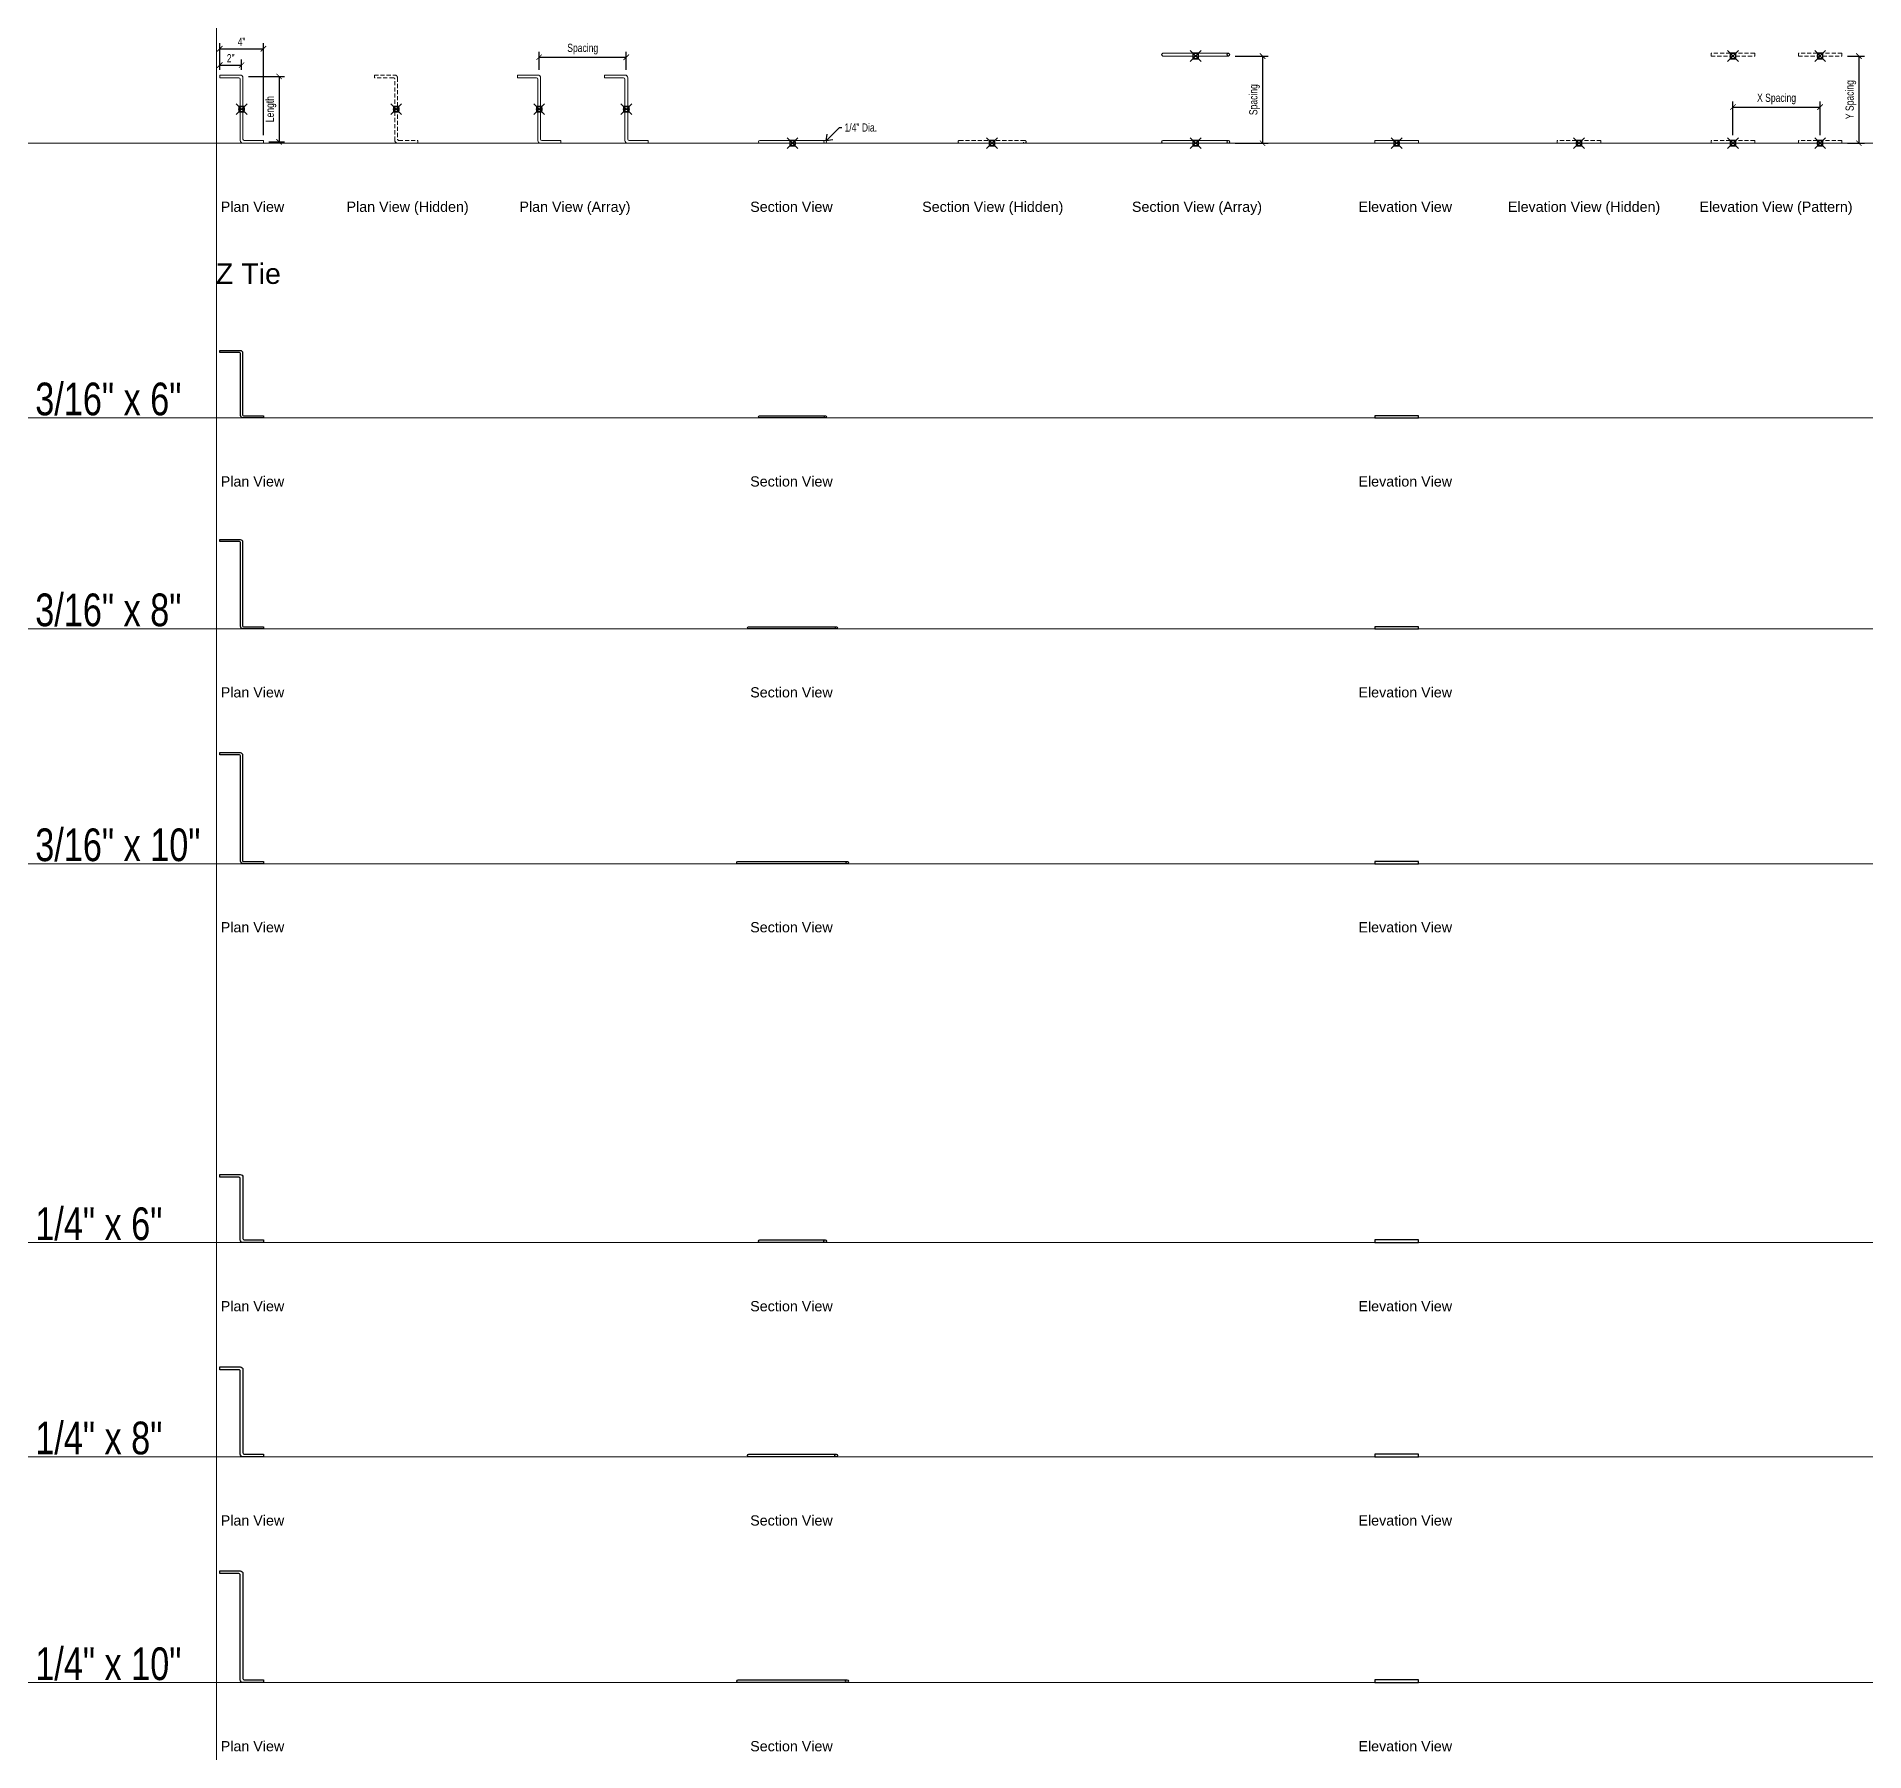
# Model space of a CAD drawing. Header units: inches. Extents: x 16 to 184, y -75 to 83.
import ezdxf
from ezdxf.enums import TextEntityAlignment as Align

# ---------------------------------------------------------------- set-up
doc = ezdxf.new("R2010")
doc.units = ezdxf.units.IN
doc.header["$LTSCALE"] = 48
doc.header["$MEASUREMENT"] = 0
doc.header["$PDMODE"] = 99
doc.header["$PDSIZE"] = 0.5
doc.linetypes.add('HIDDEN2', pattern=[0.1875, 0.125, -0.0625])
for name, color, linetype, lineweight in [('A-Anno-Dims', 211, 'Continuous', 25), ('A-Detl-Fine', 90, 'Continuous', 18), ('G-Anno-Ttlb', 213, 'Continuous', 50)]:
    doc.layers.add(name, color=color, linetype=linetype, lineweight=lineweight)
doc.layers.add('G-Anno-Nplt', color=140, linetype='Continuous', lineweight=18, plot=False)
doc.styles.add('Arch-Dim', font='arial.ttf', dxfattribs={"width": 0.75})
doc.styles.add('RomanS', font='romans.shx')
doc.dimstyles.new('Aec-Arch-I-96', dxfattribs={"dimscale": 96, "dimtxt": 0.09375, "dimasz": 0.0625, "dimexe": 0.0625, "dimexo": 0.0625, "dimgap": 0.03125, "dimtad": 1, "dimdec": 4, "dimzin": 3, "dimdsep": 46, "dimlunit": 4, "dimtxsty": 'Arch-Dim', "dimblk": 'ARCHTICK', "dimcen": 0.09375, "dimazin": 2, "dimtfac": 0.75, "dimtdec": 4, "dimtix": 1, "dimtmove": 2, "dimatfit": 2, "dimfxl": 1, "dimtolj": 1, "dimtzin": 0, "dimarcsym": 0})
doc.dimstyles.new('Aec-Arch-I-96$7', dxfattribs={"dimscale": 96, "dimtxt": 0.09375, "dimasz": 0.0625, "dimexe": 0.0625, "dimexo": 0.0625, "dimgap": 0.03125, "dimtad": 0, "dimdec": 4, "dimzin": 3, "dimdsep": 46, "dimlunit": 4, "dimtxsty": 'Arch-Dim', "dimblk": 'ARCHTICK', "dimcen": 0.09375, "dimazin": 2, "dimtfac": 0.75, "dimtdec": 4, "dimtix": 1, "dimtmove": 2, "dimatfit": 2, "dimfxl": 1, "dimtolj": 1, "dimtzin": 0, "dimarcsym": 0})

# ---------------------------------------------------------------- blocks, each defined once
blk = doc.blocks.new('Anno_Title_T2')
at = {"color": 0, "linetype": 'ByBlock', "lineweight": -2, "style": 'RomanS'}
blk.add_attdef('TITLE', (0, 0.5), '', height=1.25, dxfattribs=at)
blk.add_attdef('SCALE', text='', height=0.75, dxfattribs=at).set_placement((0, -0.5), align=Align.TOP_LEFT)
blk = doc.blocks.new('_ArchTick')
at = {"color": 0, "linetype": 'ByBlock', "const_width": 0.15}
blk.add_lwpolyline([(-0.5, -0.5), (0.5, 0.5)], dxfattribs=at)
blk = doc.blocks.new('*D4')
at = {"layer": 'A-Anno-Dims', "color": 8, "lineweight": -2, "transparency": 16777216}
for p, q in [((33.11, 79.77), (33.11, 80.69)), ((35.11, 79.77), (35.11, 80.69)), ((33.11, 80.19), (35.11, 80.19))]:
    blk.add_line(p, q, dxfattribs=at)
at = {"layer": 'Defpoints', "color": 0, "transparency": 16777216}
for p in [(33.11, 79.27), (35.11, 80.19), (35.11, 79.27)]:
    blk.add_point(p, dxfattribs=at)
at = {"layer": 'A-Anno-Dims', "color": 8, "lineweight": -2, "transparency": 16777216, "xscale": 0.5, "yscale": 0.5, "zscale": 0.5, "rotation": 180}
blk.add_blockref('_ArchTick', (33.11, 80.19), dxfattribs=at)
at = {"layer": 'A-Anno-Dims', "color": 8, "lineweight": -2, "transparency": 16777216, "xscale": 0.5, "yscale": 0.5, "zscale": 0.5}
blk.add_blockref('_ArchTick', (35.11, 80.19), dxfattribs=at)
at = {"layer": 'A-Anno-Dims', "color": 0, "transparency": 16777216, "insert": (34.11, 80.82), "char_height": 0.75, "attachment_point": 5, "style": 'Arch-Dim'}
blk.add_mtext('\\A1;2"', dxfattribs=at)
blk = doc.blocks.new('_Open90')
at = {"color": 0, "linetype": 'ByBlock', "lineweight": -2}
for p, q in [((0, 0), (-1, 0)), ((-0.5, 0.5), (0, 0)), ((0, 0), (-0.5, -0.5))]:
    blk.add_line(p, q, dxfattribs=at)
blk = doc.blocks.new('*D5')
at = {"layer": 'A-Anno-Dims', "color": 8, "lineweight": -2, "transparency": 16777216}
for p, q in [((35.74, 79.15), (39.05, 79.15)), ((38.55, 79.15), (38.55, 73.15)), ((37.61, 73.15), (39.05, 73.15))]:
    blk.add_line(p, q, dxfattribs=at)
at = {"layer": 'Defpoints', "color": 0, "transparency": 16777216}
for p in [(35.24, 79.15), (37.11, 73.15), (38.55, 73.15)]:
    blk.add_point(p, dxfattribs=at)
at = {"layer": 'A-Anno-Dims', "color": 8, "lineweight": -2, "transparency": 16777216, "xscale": 0.5, "yscale": 0.5, "zscale": 0.5}
for p, rotation in [((38.55, 79.15), 90), ((38.55, 73.15), 270)]:
    blk.add_blockref('_ArchTick', p, dxfattribs=dict(at, rotation=rotation))
at = {"layer": 'A-Anno-Dims', "color": 0, "transparency": 16777216, "insert": (37.81, 76.15), "char_height": 0.75, "attachment_point": 5, "rotation": 90, "style": 'Arch-Dim'}
blk.add_mtext('\\A1;Length', dxfattribs=at)
blk = doc.blocks.new('*D6')
at = {"layer": 'A-Anno-Dims', "color": 8, "lineweight": -2, "transparency": 16777216}
for p, q in [((62.42, 79.77), (62.42, 81.41)), ((62.42, 80.91), (70.42, 80.91)), ((70.42, 79.77), (70.42, 81.41))]:
    blk.add_line(p, q, dxfattribs=at)
at = {"layer": 'Defpoints', "color": 0, "transparency": 16777216}
for p in [(70.42, 80.91), (62.42, 79.27), (70.42, 79.27)]:
    blk.add_point(p, dxfattribs=at)
at = {"layer": 'A-Anno-Dims', "color": 8, "lineweight": -2, "transparency": 16777216, "xscale": 0.5, "yscale": 0.5, "zscale": 0.5, "rotation": 180}
blk.add_blockref('_ArchTick', (62.42, 80.91), dxfattribs=at)
at = {"layer": 'A-Anno-Dims', "color": 8, "lineweight": -2, "transparency": 16777216, "xscale": 0.5, "yscale": 0.5, "zscale": 0.5}
blk.add_blockref('_ArchTick', (70.42, 80.91), dxfattribs=at)
at = {"layer": 'A-Anno-Dims', "color": 0, "transparency": 16777216, "insert": (66.42, 81.66), "char_height": 0.75, "attachment_point": 5, "style": 'Arch-Dim'}
blk.add_mtext('\\A1;Spacing', dxfattribs=at)
blk = doc.blocks.new('*D7')
at = {"layer": 'A-Anno-Dims', "color": 8, "lineweight": -2, "transparency": 16777216}
for p, q in [((126.3, 81.02), (129.32, 81.02)), ((128.82, 81.02), (128.82, 73.02)), ((126.3, 73.02), (129.32, 73.02))]:
    blk.add_line(p, q, dxfattribs=at)
at = {"layer": 'Defpoints', "color": 0, "transparency": 16777216}
for p in [(125.8, 81.02), (125.8, 73.02), (128.82, 73.02)]:
    blk.add_point(p, dxfattribs=at)
at = {"layer": 'A-Anno-Dims', "color": 8, "lineweight": -2, "transparency": 16777216, "xscale": 0.5, "yscale": 0.5, "zscale": 0.5}
for p, rotation in [((128.82, 81.02), 90), ((128.82, 73.02), 270)]:
    blk.add_blockref('_ArchTick', p, dxfattribs=dict(at, rotation=rotation))
at = {"layer": 'A-Anno-Dims', "color": 0, "transparency": 16777216, "insert": (128.08, 77.02), "char_height": 0.75, "attachment_point": 5, "rotation": 90, "style": 'Arch-Dim'}
blk.add_mtext('\\A1;Spacing', dxfattribs=at)
blk = doc.blocks.new('*D8')
at = {"layer": 'A-Anno-Dims', "color": 8, "lineweight": -2, "transparency": 16777216}
for p, q in [((33.11, 79.77), (33.11, 82.19)), ((33.11, 81.69), (37.11, 81.69)), ((37.11, 73.77), (37.11, 82.19))]:
    blk.add_line(p, q, dxfattribs=at)
at = {"layer": 'Defpoints', "color": 0, "transparency": 16777216}
for p in [(37.11, 81.69), (33.11, 79.27), (37.11, 73.27)]:
    blk.add_point(p, dxfattribs=at)
at = {"layer": 'A-Anno-Dims', "color": 8, "lineweight": -2, "transparency": 16777216, "xscale": 0.5, "yscale": 0.5, "zscale": 0.5, "rotation": 180}
blk.add_blockref('_ArchTick', (33.11, 81.69), dxfattribs=at)
at = {"layer": 'A-Anno-Dims', "color": 8, "lineweight": -2, "transparency": 16777216, "xscale": 0.5, "yscale": 0.5, "zscale": 0.5}
blk.add_blockref('_ArchTick', (37.11, 81.69), dxfattribs=at)
at = {"layer": 'A-Anno-Dims', "color": 0, "transparency": 16777216, "insert": (35.11, 82.32), "char_height": 0.75, "attachment_point": 5, "style": 'Arch-Dim'}
blk.add_mtext('\\A1;4"', dxfattribs=at)
blk = doc.blocks.new('*D9')
at = {"layer": 'A-Anno-Dims', "color": 8, "lineweight": -2, "transparency": 16777216}
for p, q in [((171.99, 73.77), (171.99, 76.84)), ((171.99, 76.34), (179.99, 76.34)), ((179.99, 73.77), (179.99, 76.84))]:
    blk.add_line(p, q, dxfattribs=at)
at = {"layer": 'Defpoints', "color": 0, "transparency": 16777216}
for p in [(179.99, 76.34), (171.99, 73.27), (179.99, 73.27)]:
    blk.add_point(p, dxfattribs=at)
at = {"layer": 'A-Anno-Dims', "color": 8, "lineweight": -2, "transparency": 16777216, "xscale": 0.5, "yscale": 0.5, "zscale": 0.5, "rotation": 180}
blk.add_blockref('_ArchTick', (171.99, 76.34), dxfattribs=at)
at = {"layer": 'A-Anno-Dims', "color": 8, "lineweight": -2, "transparency": 16777216, "xscale": 0.5, "yscale": 0.5, "zscale": 0.5}
blk.add_blockref('_ArchTick', (179.99, 76.34), dxfattribs=at)
at = {"layer": 'A-Anno-Dims', "color": 0, "transparency": 16777216, "insert": (175.99, 77.08), "char_height": 0.75, "attachment_point": 5, "style": 'Arch-Dim'}
blk.add_mtext('\\A1;X Spacing', dxfattribs=at)
blk = doc.blocks.new('*D10')
at = {"layer": 'A-Anno-Dims', "color": 8, "lineweight": -2, "transparency": 16777216}
for p, q in [((182.49, 81.02), (184.05, 81.02)), ((183.55, 81.02), (183.55, 73.02)), ((182.49, 73.02), (184.05, 73.02))]:
    blk.add_line(p, q, dxfattribs=at)
at = {"layer": 'Defpoints', "color": 0, "transparency": 16777216}
for p in [(181.99, 81.02), (181.99, 73.02), (183.55, 73.02)]:
    blk.add_point(p, dxfattribs=at)
at = {"layer": 'A-Anno-Dims', "color": 8, "lineweight": -2, "transparency": 16777216, "xscale": 0.5, "yscale": 0.5, "zscale": 0.5}
for p, rotation in [((183.55, 81.02), 90), ((183.55, 73.02), 270)]:
    blk.add_blockref('_ArchTick', p, dxfattribs=dict(at, rotation=rotation))
at = {"layer": 'A-Anno-Dims', "color": 0, "transparency": 16777216, "insert": (182.81, 77.02), "char_height": 0.75, "attachment_point": 5, "rotation": 90, "style": 'Arch-Dim'}
blk.add_mtext('\\A1;Y Spacing', dxfattribs=at)
blk = doc.blocks.new('AecDtl_.1875x6ZtiePlan')
at = {"color": 0, "linetype": 'ByBlock', "lineweight": -2, "ltscale": 0.0625}
blk.add_lwpolyline([(0.125, -3.09375, -0.414213562), (-0.09375, -2.875), (-0.09375, 2.8125, 0.414213562), (-0.1875, 2.90625), (-2, 2.90625), (-2, 3.09375), (-0.125, 3.09375, -0.414213562), (0.09375, 2.875), (0.09375, -2.8125, 0.414213562), (0.1875, -2.90625), (2, -2.90625), (2, -3.09375)], format="xyb", close=True, dxfattribs=at)
blk = doc.blocks.new('AecDtl_.1875x6ZtieSection')
at = {"color": 0, "linetype": 'ByBlock', "lineweight": -2, "ltscale": 0.0625}
blk.add_lwpolyline([(3.03125, 0), (-3.03125, 0, -1), (-3.03125, 0.1875), (3.03125, 0.1875)], format="xyb", dxfattribs=at)
blk.add_circle((3.03125, 0.09375), 0.09375, dxfattribs=at)
blk = doc.blocks.new('AecDtl_.1875x6ZtieElevation')
at = {"color": 0, "linetype": 'ByBlock', "lineweight": -2, "ltscale": 0.0625}
blk.add_lwpolyline([(-2, 0), (2, 0), (2, 0.1875), (-2, 0.1875)], close=True, dxfattribs=at)
blk = doc.blocks.new('AecDtl_.1875x8ZtiePlan')
at = {"color": 0, "linetype": 'ByBlock', "lineweight": -2, "ltscale": 0.0625}
blk.add_lwpolyline([(0.125, -4.09375, -0.414213562), (-0.09375, -3.875), (-0.09375, 3.8125, 0.414213562), (-0.1875, 3.90625), (-2, 3.90625), (-2, 4.09375), (-0.125, 4.09375, -0.414213562), (0.09375, 3.875), (0.09375, -3.8125, 0.414213562), (0.1875, -3.90625), (2, -3.90625), (2, -4.09375)], format="xyb", close=True, dxfattribs=at)
blk = doc.blocks.new('AecDtl_.1875x8ZtieSection')
at = {"color": 0, "linetype": 'ByBlock', "lineweight": -2, "ltscale": 0.0625}
blk.add_lwpolyline([(4.03125, 0), (-4.03125, 0, -1), (-4.03125, 0.1875), (4.03125, 0.1875)], format="xyb", dxfattribs=at)
blk.add_circle((4.03125, 0.09375), 0.09375, dxfattribs=at)
blk = doc.blocks.new('AecDtl_.1875x8ZtieElevation')
at = {"color": 0, "linetype": 'ByBlock', "lineweight": -2, "ltscale": 0.0625}
blk.add_lwpolyline([(-2, 0), (2, 0), (2, 0.1875), (-2, 0.1875)], close=True, dxfattribs=at)
blk = doc.blocks.new('AecDtl_.1875x10ZtiePlan')
at = {"color": 0, "linetype": 'ByBlock', "lineweight": -2, "ltscale": 0.0625}
blk.add_lwpolyline([(0.125, -5.09375, -0.414213562), (-0.09375, -4.875), (-0.09375, 4.8125, 0.414213562), (-0.1875, 4.90625), (-2, 4.90625), (-2, 5.09375), (-0.125, 5.09375, -0.414213562), (0.09375, 4.875), (0.09375, -4.8125, 0.414213562), (0.1875, -4.90625), (2, -4.90625), (2, -5.09375)], format="xyb", close=True, dxfattribs=at)
blk = doc.blocks.new('AecDtl_.1875x10ZtieSection')
at = {"color": 0, "linetype": 'ByBlock', "lineweight": -2, "ltscale": 0.0625}
blk.add_lwpolyline([(5.03125, 0), (-5.03125, 0, -1), (-5.03125, 0.1875), (5.03125, 0.1875)], format="xyb", dxfattribs=at)
blk.add_circle((5.03125, 0.09375), 0.09375, dxfattribs=at)
blk = doc.blocks.new('AecDtl_.1875x10ZtieElevation')
at = {"color": 0, "linetype": 'ByBlock', "lineweight": -2, "ltscale": 0.0625}
blk.add_lwpolyline([(-2, 0), (2, 0), (2, 0.1875), (-2, 0.1875)], close=True, dxfattribs=at)
blk = doc.blocks.new('AecDtl_.25x6ZtiePlan')
at = {"color": 0, "linetype": 'ByBlock', "lineweight": -2, "ltscale": 0.0625}
blk.add_lwpolyline([(2, -3.125), (0.125, -3.125, -0.4142136), (-0.125, -2.875), (-0.125, 2.75, 0.4142136), (-0.25, 2.875), (-2, 2.875), (-2, 3.125), (-0.125, 3.125, -0.4142136), (0.125, 2.875), (0.125, -2.75, 0.4142136), (0.25, -2.875), (2, -2.875)], format="xyb", close=True, dxfattribs=at)
blk = doc.blocks.new('AecDtl_.25x6ZtieSection')
at = {"color": 0, "linetype": 'ByBlock', "lineweight": -2, "ltscale": 0.0625}
blk.add_lwpolyline([(3, 0), (-3, 0, -1), (-3, 0.25), (3, 0.25)], format="xyb", dxfattribs=at)
blk.add_circle((3, 0.125), 0.125, dxfattribs=at)
blk = doc.blocks.new('AecDtl_.25x6ZtieElevation')
at = {"color": 0, "linetype": 'ByBlock', "lineweight": -2, "ltscale": 0.0625}
blk.add_lwpolyline([(-2, 0), (2, 0), (2, 0.25), (-2, 0.25)], close=True, dxfattribs=at)
blk = doc.blocks.new('AecDtl_.25x8ZtiePlan')
at = {"color": 0, "linetype": 'ByBlock', "lineweight": -2, "ltscale": 0.0625}
blk.add_lwpolyline([(2, -4.125), (0.125, -4.125, -0.4142136), (-0.125, -3.875), (-0.125, 3.75, 0.4142136), (-0.25, 3.875), (-2, 3.875), (-2, 4.125), (-0.125, 4.125, -0.4142136), (0.125, 3.875), (0.125, -3.75, 0.4142136), (0.25, -3.875), (2, -3.875)], format="xyb", close=True, dxfattribs=at)
blk = doc.blocks.new('AecDtl_.25x8ZtieSection')
at = {"color": 0, "linetype": 'ByBlock', "lineweight": -2, "ltscale": 0.0625}
blk.add_lwpolyline([(4, 0), (-4, 0, -1), (-4, 0.25), (4, 0.25)], format="xyb", dxfattribs=at)
blk.add_circle((4, 0.125), 0.125, dxfattribs=at)
blk = doc.blocks.new('AecDtl_.25x8ZtieElevation')
at = {"color": 0, "linetype": 'ByBlock', "lineweight": -2, "ltscale": 0.0625}
blk.add_lwpolyline([(-2, 0), (2, 0), (2, 0.25), (-2, 0.25)], close=True, dxfattribs=at)
blk = doc.blocks.new('AecDtl_.25x10ZtiePlan')
at = {"color": 0, "linetype": 'ByBlock', "lineweight": -2, "ltscale": 0.0625}
blk.add_lwpolyline([(2, -5.125), (0.125, -5.125, -0.4142136), (-0.125, -4.875), (-0.125, 4.75, 0.4142136), (-0.25, 4.875), (-2, 4.875), (-2, 5.125), (-0.125, 5.125, -0.4142136), (0.125, 4.875), (0.125, -4.75, 0.4142136), (0.25, -4.875), (2, -4.875)], format="xyb", close=True, dxfattribs=at)
blk = doc.blocks.new('AecDtl_.25x10ZtieSection')
at = {"color": 0, "linetype": 'ByBlock', "lineweight": -2, "ltscale": 0.0625}
blk.add_lwpolyline([(5, 0), (-5, 0, -1), (-5, 0.25), (5, 0.25)], format="xyb", dxfattribs=at)
blk.add_circle((5, 0.125), 0.125, dxfattribs=at)
blk = doc.blocks.new('AecDtl_.25x10ZtieElevation')
at = {"color": 0, "linetype": 'ByBlock', "lineweight": -2, "ltscale": 0.0625}
blk.add_lwpolyline([(-2, 0), (2, 0), (2, 0.25), (-2, 0.25)], close=True, dxfattribs=at)

msp = doc.modelspace()

# ---------------------------------------------------------------- linework, layer by layer
at = {"layer": 'A-Anno-Dims'}
for p in [(122.67497, 81.02402), (171.98747, 81.02402), (179.98747, 81.02402), (35.11247, 76.14902), (49.29997, 76.14902), (62.42497, 76.14902), (70.42497, 76.14902), (85.67497, 73.02402), (103.98747, 73.02402), (122.67497, 73.02402), (141.11247, 73.02402), (157.86247, 73.02402), (171.98747, 73.02402), (179.98747, 73.02402)]:
    msp.add_point(p, dxfattribs=at)
at = {"layer": 'A-Detl-Fine'}
for points in [[(119.67497, 81.27402), (125.67497, 81.27402)], [(119.67497, 81.02402), (125.67497, 81.02402)], [(82.67497, 73.27402), (88.67497, 73.27402)], [(82.67497, 73.02402), (88.67497, 73.02402)], [(119.67497, 73.27402), (125.67497, 73.27402)], [(119.67497, 73.02402), (125.67497, 73.02402)]]:
    msp.add_lwpolyline(points, dxfattribs=at)
at = {"layer": 'A-Detl-Fine', "linetype": 'HIDDEN2', "ltscale": 0.0625}
for points in [[(169.98747, 81.02402), (173.98747, 81.02402), (173.98747, 81.27402), (169.98747, 81.27402)], [(177.98747, 81.02402), (181.98747, 81.02402), (181.98747, 81.27402), (177.98747, 81.27402)], [(155.86247, 73.02402), (159.86247, 73.02402), (159.86247, 73.27402), (155.86247, 73.27402)], [(169.98747, 73.02402), (173.98747, 73.02402), (173.98747, 73.27402), (169.98747, 73.27402)], [(177.98747, 73.02402), (181.98747, 73.02402), (181.98747, 73.27402), (177.98747, 73.27402)]]:
    msp.add_lwpolyline(points, close=True, dxfattribs=at)
at = {"layer": 'A-Detl-Fine'}
for points in [[(37.11247, 73.02402), (35.23747, 73.02402, -0.414213562), (34.98747, 73.27402), (34.98747, 78.89902, 0.414213562), (34.86247, 79.02402), (33.11247, 79.02402), (33.11247, 79.27402), (34.98747, 79.27402, -0.414213562), (35.23747, 79.02402), (35.23747, 73.39902, 0.414213562), (35.36247, 73.27402), (37.11247, 73.27402)], [(64.42497, 73.02402), (62.54997, 73.02402, -0.414213562), (62.29997, 73.27402), (62.29997, 78.89902, 0.414213562), (62.17497, 79.02402), (60.42497, 79.02402), (60.42497, 79.27402), (62.29997, 79.27402, -0.414213562), (62.54997, 79.02402), (62.54997, 73.39902, 0.414213562), (62.67497, 73.27402), (64.42497, 73.27402)], [(72.42497, 73.02402), (70.54997, 73.02402, -0.414213562), (70.29997, 73.27402), (70.29997, 78.89902, 0.414213562), (70.17497, 79.02402), (68.42497, 79.02402), (68.42497, 79.27402), (70.29997, 79.27402, -0.414213562), (70.54997, 79.02402), (70.54997, 73.39902, 0.414213562), (70.67497, 73.27402), (72.42497, 73.27402)]]:
    msp.add_lwpolyline(points, format="xyb", close=True, dxfattribs=at)
at = {"layer": 'A-Detl-Fine', "linetype": 'HIDDEN2', "ltscale": 0.0625}
msp.add_lwpolyline([(51.29997, 73.02402), (49.42497, 73.02402, -0.414213562), (49.17497, 73.27402), (49.17497, 78.89902, 0.414213562), (49.04997, 79.02402), (47.29997, 79.02402), (47.29997, 79.27402), (49.17497, 79.27402, -0.414213562), (49.42497, 79.02402), (49.42497, 73.39902, 0.414213562), (49.54997, 73.27402), (51.29997, 73.27402)], format="xyb", close=True, dxfattribs=at)
for points in [[(100.98747, 73.27402), (106.98747, 73.27402)], [(100.98747, 73.02402), (106.98747, 73.02402)]]:
    msp.add_lwpolyline(points, dxfattribs=at)
at = {"layer": 'A-Detl-Fine'}
msp.add_lwpolyline([(139.11247, 73.02402), (143.11247, 73.02402), (143.11247, 73.27402), (139.11247, 73.27402)], close=True, dxfattribs=at)
for centre in [(125.67497, 81.14902), (88.67497, 73.14902), (125.67497, 73.14902)]:
    msp.add_circle(centre, 0.125, dxfattribs=at)
at = {"layer": 'A-Detl-Fine', "linetype": 'HIDDEN2', "ltscale": 0.0625}
msp.add_circle((106.98747, 73.14902), 0.125, dxfattribs=at)
at = {"layer": 'A-Detl-Fine'}
for centre in [(119.67497, 81.14902), (82.67497, 73.14902), (119.67497, 73.14902)]:
    msp.add_arc(centre, 0.125, 90, 270, dxfattribs=at)
at = {"layer": 'A-Detl-Fine', "linetype": 'HIDDEN2', "ltscale": 0.0625}
msp.add_arc((100.98747, 73.14902), 0.125, 90, 270, dxfattribs=at)
at = {"layer": 'G-Anno-Nplt'}
for p, direction in [((32.79997, 627.81612), (0, -1)), ((1390.40102, 73.02402), (1, 0)), ((1390.40102, 47.82015), (1, 0)), ((1390.40102, 28.4671), (1, 0)), ((1390.40102, 6.90927), (1, 0)), ((1390.40102, -27.86396), (1, 0)), ((1390.40102, -47.52366), (1, 0)), ((1390.40102, -68.24033), (1, 0))]:
    msp.add_xline(p, direction, dxfattribs=at)

# ---------------------------------------------------------------- block references
for name, p in [('AecDtl_.1875x6ZtiePlan', (35.11247, 50.9139)), ('AecDtl_.1875x6ZtieSection', (85.67497, 47.82015)), ('AecDtl_.1875x6ZtieElevation', (141.11247, 47.82015)), ('AecDtl_.1875x8ZtiePlan', (35.11247, 32.56085)), ('AecDtl_.1875x8ZtieSection', (85.67497, 28.4671)), ('AecDtl_.1875x8ZtieElevation', (141.11247, 28.4671)), ('AecDtl_.1875x10ZtiePlan', (35.11247, 12.00302)), ('AecDtl_.1875x10ZtieSection', (85.67497, 6.90927)), ('AecDtl_.1875x10ZtieElevation', (141.11247, 6.90927)), ('AecDtl_.25x6ZtiePlan', (35.11247, -24.73896)), ('AecDtl_.25x6ZtieSection', (85.67497, -27.86396)), ('AecDtl_.25x6ZtieElevation', (141.11247, -27.86396)), ('AecDtl_.25x8ZtiePlan', (35.11247, -43.39866)), ('AecDtl_.25x8ZtieSection', (85.67497, -47.52366)), ('AecDtl_.25x8ZtieElevation', (141.11247, -47.52366)), ('AecDtl_.25x10ZtiePlan', (35.11247, -63.11533)), ('AecDtl_.25x10ZtieSection', (85.67497, -68.24033)), ('AecDtl_.25x10ZtieElevation', (141.11247, -68.24033))]:
    msp.add_blockref(name, p)
at = {"layer": 'G-Anno-Ttlb'}
ref = msp.add_blockref('Anno_Title_T2', (33.20109, 66.34867), dxfattribs=dict(at, xscale=0.75, yscale=0.75, zscale=0.75))
ref.add_attrib('TITLE', 'Plan View', (33.20109, 66.72367), dxfattribs={"layer": '0', "color": 0, "linetype": 'ByBlock', "lineweight": -2, "height": 0.9375, "style": 'Arch-Dim'})
ref = msp.add_blockref('Anno_Title_T2', (44.74411, 66.34867), dxfattribs=dict(at, xscale=0.75, yscale=0.75, zscale=0.75))
ref.add_attrib('TITLE', 'Plan View (Hidden)', (44.74411, 66.72367), dxfattribs={"layer": '0', "color": 0, "linetype": 'ByBlock', "lineweight": -2, "height": 0.9375, "style": 'Arch-Dim'})
ref = msp.add_blockref('Anno_Title_T2', (60.61469, 66.34867), dxfattribs=dict(at, xscale=0.75, yscale=0.75, zscale=0.75))
ref.add_attrib('TITLE', 'Plan View (Array)', (60.61469, 66.72367), dxfattribs={"layer": '0', "color": 0, "linetype": 'ByBlock', "lineweight": -2, "height": 0.9375, "style": 'Arch-Dim'})
ref = msp.add_blockref('Anno_Title_T2', (81.79327, 66.34867), dxfattribs=dict(at, xscale=0.75, yscale=0.75, zscale=0.75))
ref.add_attrib('TITLE', 'Section View', (81.79327, 66.72367), dxfattribs={"layer": '0', "color": 0, "linetype": 'ByBlock', "lineweight": -2, "height": 0.9375, "style": 'Arch-Dim'})
ref = msp.add_blockref('Anno_Title_T2', (97.57537, 66.34867), dxfattribs=dict(at, xscale=0.75, yscale=0.75, zscale=0.75))
ref.add_attrib('TITLE', 'Section View (Hidden)', (97.57537, 66.72367), dxfattribs={"layer": '0', "color": 0, "linetype": 'ByBlock', "lineweight": -2, "height": 0.9375, "style": 'Arch-Dim'})
ref = msp.add_blockref('Anno_Title_T2', (116.8302, 66.34867), dxfattribs=dict(at, xscale=0.75, yscale=0.75, zscale=0.75))
ref.add_attrib('TITLE', 'Section View (Array)', (116.8302, 66.72367), dxfattribs={"layer": '0', "color": 0, "linetype": 'ByBlock', "lineweight": -2, "height": 0.9375, "style": 'Arch-Dim'})
ref = msp.add_blockref('Anno_Title_T2', (137.61736, 66.34867), dxfattribs=dict(at, xscale=0.75, yscale=0.75, zscale=0.75))
ref.add_attrib('TITLE', 'Elevation View', (137.61736, 66.72367), dxfattribs={"layer": '0', "color": 0, "linetype": 'ByBlock', "lineweight": -2, "height": 0.9375, "style": 'Arch-Dim'})
ref = msp.add_blockref('Anno_Title_T2', (151.33587, 66.34867), dxfattribs=dict(at, xscale=0.75, yscale=0.75, zscale=0.75))
ref.add_attrib('TITLE', 'Elevation View (Hidden)', (151.33587, 66.72367), dxfattribs={"layer": '0', "color": 0, "linetype": 'ByBlock', "lineweight": -2, "height": 0.9375, "style": 'Arch-Dim'})
ref = msp.add_blockref('Anno_Title_T2', (168.91463, 66.34867), dxfattribs=dict(at, xscale=0.75, yscale=0.75, zscale=0.75))
ref.add_attrib('TITLE', 'Elevation View (Pattern)', (168.91463, 66.72367), dxfattribs={"layer": '0', "color": 0, "linetype": 'ByBlock', "lineweight": -2, "height": 0.9375, "style": 'Arch-Dim'})
ref = msp.add_blockref('Anno_Title_T2', (32.75013, 59.36234), dxfattribs=dict(at, xscale=1.5, yscale=1.5, zscale=1.5))
ref.add_attrib('TITLE', 'Z Tie', (32.75013, 60.11234), dxfattribs={"layer": '0', "color": 0, "linetype": 'ByBlock', "lineweight": -2, "height": 1.875, "style": 'Arch-Dim'})
ref = msp.add_blockref('Anno_Title_T2', (33.20109, 41.1448), dxfattribs=dict(at, xscale=0.75, yscale=0.75, zscale=0.75))
ref.add_attrib('TITLE', 'Plan View', (33.20109, 41.5198), dxfattribs={"layer": '0', "color": 0, "linetype": 'ByBlock', "lineweight": -2, "height": 0.9375, "style": 'Arch-Dim'})
ref = msp.add_blockref('Anno_Title_T2', (81.79327, 41.1448), dxfattribs=dict(at, xscale=0.75, yscale=0.75, zscale=0.75))
ref.add_attrib('TITLE', 'Section View', (81.79327, 41.5198), dxfattribs={"layer": '0', "color": 0, "linetype": 'ByBlock', "lineweight": -2, "height": 0.9375, "style": 'Arch-Dim'})
ref = msp.add_blockref('Anno_Title_T2', (137.61736, 41.1448), dxfattribs=dict(at, xscale=0.75, yscale=0.75, zscale=0.75))
ref.add_attrib('TITLE', 'Elevation View', (137.61736, 41.5198), dxfattribs={"layer": '0', "color": 0, "linetype": 'ByBlock', "lineweight": -2, "height": 0.9375, "style": 'Arch-Dim'})
ref = msp.add_blockref('Anno_Title_T2', (33.20109, 21.79175), dxfattribs=dict(at, xscale=0.75, yscale=0.75, zscale=0.75))
ref.add_attrib('TITLE', 'Plan View', (33.20109, 22.16675), dxfattribs={"layer": '0', "color": 0, "linetype": 'ByBlock', "lineweight": -2, "height": 0.9375, "style": 'Arch-Dim'})
ref = msp.add_blockref('Anno_Title_T2', (81.79327, 21.79175), dxfattribs=dict(at, xscale=0.75, yscale=0.75, zscale=0.75))
ref.add_attrib('TITLE', 'Section View', (81.79327, 22.16675), dxfattribs={"layer": '0', "color": 0, "linetype": 'ByBlock', "lineweight": -2, "height": 0.9375, "style": 'Arch-Dim'})
ref = msp.add_blockref('Anno_Title_T2', (137.61736, 21.79175), dxfattribs=dict(at, xscale=0.75, yscale=0.75, zscale=0.75))
ref.add_attrib('TITLE', 'Elevation View', (137.61736, 22.16675), dxfattribs={"layer": '0', "color": 0, "linetype": 'ByBlock', "lineweight": -2, "height": 0.9375, "style": 'Arch-Dim'})
ref = msp.add_blockref('Anno_Title_T2', (33.20109, 0.23392), dxfattribs=dict(at, xscale=0.75, yscale=0.75, zscale=0.75))
ref.add_attrib('TITLE', 'Plan View', (33.20109, 0.60892), dxfattribs={"layer": '0', "color": 0, "linetype": 'ByBlock', "lineweight": -2, "height": 0.9375, "style": 'Arch-Dim'})
ref = msp.add_blockref('Anno_Title_T2', (81.79327, 0.23392), dxfattribs=dict(at, xscale=0.75, yscale=0.75, zscale=0.75))
ref.add_attrib('TITLE', 'Section View', (81.79327, 0.60892), dxfattribs={"layer": '0', "color": 0, "linetype": 'ByBlock', "lineweight": -2, "height": 0.9375, "style": 'Arch-Dim'})
ref = msp.add_blockref('Anno_Title_T2', (137.61736, 0.23392), dxfattribs=dict(at, xscale=0.75, yscale=0.75, zscale=0.75))
ref.add_attrib('TITLE', 'Elevation View', (137.61736, 0.60892), dxfattribs={"layer": '0', "color": 0, "linetype": 'ByBlock', "lineweight": -2, "height": 0.9375, "style": 'Arch-Dim'})
ref = msp.add_blockref('Anno_Title_T2', (33.20109, -34.5393), dxfattribs=dict(at, xscale=0.75, yscale=0.75, zscale=0.75))
ref.add_attrib('TITLE', 'Plan View', (33.20109, -34.1643), dxfattribs={"layer": '0', "color": 0, "linetype": 'ByBlock', "lineweight": -2, "height": 0.9375, "style": 'Arch-Dim'})
ref = msp.add_blockref('Anno_Title_T2', (81.79327, -34.5393), dxfattribs=dict(at, xscale=0.75, yscale=0.75, zscale=0.75))
ref.add_attrib('TITLE', 'Section View', (81.79327, -34.1643), dxfattribs={"layer": '0', "color": 0, "linetype": 'ByBlock', "lineweight": -2, "height": 0.9375, "style": 'Arch-Dim'})
ref = msp.add_blockref('Anno_Title_T2', (137.61736, -34.5393), dxfattribs=dict(at, xscale=0.75, yscale=0.75, zscale=0.75))
ref.add_attrib('TITLE', 'Elevation View', (137.61736, -34.1643), dxfattribs={"layer": '0', "color": 0, "linetype": 'ByBlock', "lineweight": -2, "height": 0.9375, "style": 'Arch-Dim'})
ref = msp.add_blockref('Anno_Title_T2', (33.20109, -54.199), dxfattribs=dict(at, xscale=0.75, yscale=0.75, zscale=0.75))
ref.add_attrib('TITLE', 'Plan View', (33.20109, -53.824), dxfattribs={"layer": '0', "color": 0, "linetype": 'ByBlock', "lineweight": -2, "height": 0.9375, "style": 'Arch-Dim'})
ref = msp.add_blockref('Anno_Title_T2', (81.79327, -54.199), dxfattribs=dict(at, xscale=0.75, yscale=0.75, zscale=0.75))
ref.add_attrib('TITLE', 'Section View', (81.79327, -53.824), dxfattribs={"layer": '0', "color": 0, "linetype": 'ByBlock', "lineweight": -2, "height": 0.9375, "style": 'Arch-Dim'})
ref = msp.add_blockref('Anno_Title_T2', (137.61736, -54.199), dxfattribs=dict(at, xscale=0.75, yscale=0.75, zscale=0.75))
ref.add_attrib('TITLE', 'Elevation View', (137.61736, -53.824), dxfattribs={"layer": '0', "color": 0, "linetype": 'ByBlock', "lineweight": -2, "height": 0.9375, "style": 'Arch-Dim'})
ref = msp.add_blockref('Anno_Title_T2', (33.20109, -74.91568), dxfattribs=dict(at, xscale=0.75, yscale=0.75, zscale=0.75))
ref.add_attrib('TITLE', 'Plan View', (33.20109, -74.54068), dxfattribs={"layer": '0', "color": 0, "linetype": 'ByBlock', "lineweight": -2, "height": 0.9375, "style": 'Arch-Dim'})
ref = msp.add_blockref('Anno_Title_T2', (81.79327, -74.91568), dxfattribs=dict(at, xscale=0.75, yscale=0.75, zscale=0.75))
ref.add_attrib('TITLE', 'Section View', (81.79327, -74.54068), dxfattribs={"layer": '0', "color": 0, "linetype": 'ByBlock', "lineweight": -2, "height": 0.9375, "style": 'Arch-Dim'})
ref = msp.add_blockref('Anno_Title_T2', (137.61736, -74.91568), dxfattribs=dict(at, xscale=0.75, yscale=0.75, zscale=0.75))
ref.add_attrib('TITLE', 'Elevation View', (137.61736, -74.54068), dxfattribs={"layer": '0', "color": 0, "linetype": 'ByBlock', "lineweight": -2, "height": 0.9375, "style": 'Arch-Dim'})

# ---------------------------------------------------------------- texts
at = {"layer": 'A-Anno-Dims', "style": 'Arch-Dim', "width": 0.75}
for s, p in [('3/16" x 6"', (16.17464, 48.05401)), ('3/16" x 8"', (16.17464, 28.70096)), ('3/16" x 10"', (16.17464, 7.14312)), ('1/4" x 6"', (16.17464, -27.6301)), ('1/4" x 8"', (16.17464, -47.2898)), ('1/4" x 10"', (16.17464, -68.00647))]:
    msp.add_text(s, height=3, dxfattribs=at).set_placement(p)
at = {"layer": 'A-Anno-Dims', "insert": (90.44776, 74.84012), "char_height": 0.75, "attachment_point": 1, "style": 'Arch-Dim'}
msp.add_mtext('\\A1;1/4" Dia.', dxfattribs=at)

# ---------------------------------------------------------------- dimensions: what is measured, and where the dimension line sits
at = {"layer": 'A-Anno-Dims'}
for base, p2, picture, middle in [((37.11247, 81.69184), (37.11247, 73.27402), '*D8', (35.11247, 82.31684)), ((35.11247, 80.19184), (35.11247, 79.27402), '*D4', (34.11247, 80.81838))]:
    dim = msp.add_linear_dim(base=base, p1=(33.11247, 79.27402), p2=p2, dimstyle='Aec-Arch-I-96', override={"dimscale": 8, "dimclrd": 8, "dimclre": 8, "dimldrblk": 'Open90'}, dxfattribs=at)
    dim.commit()
    dim.dimension.update_dxf_attribs({"geometry": picture, "text_midpoint": middle})
for base, p1, p2, text, picture, middle in [((70.42497, 80.91465), (62.42497, 79.27402), (70.42497, 79.27402), 'Spacing', '*D6', (66.42497, 81.6563)), ((179.98747, 76.33967), (171.98747, 73.27402), (179.98747, 73.27402), 'X Spacing', '*D9', (175.98747, 77.08132))]:
    dim = msp.add_linear_dim(base=base, p1=p1, p2=p2, text=text, dimstyle='Aec-Arch-I-96', override={"dimscale": 8, "dimclrd": 8, "dimclre": 8, "dimldrblk": 'Open90'}, dxfattribs=at)
    dim.commit()
    dim.dimension.update_dxf_attribs({"geometry": picture, "text_midpoint": middle})
for base, p1, p2, text, picture, middle in [((128.82053, 73.02402), (125.79997, 81.02402), (125.79997, 73.02402), 'Spacing', '*D7', (128.07889, 77.02402)), ((183.55463, 73.02402), (181.98747, 81.02402), (181.98747, 73.02402), 'Y Spacing', '*D10', (182.81299, 77.02402)), ((38.54997, 73.14902), (35.23747, 79.14902), (37.11247, 73.14902), 'Length', '*D5', (37.81473, 76.14902))]:
    dim = msp.add_linear_dim(base=base, p1=p1, p2=p2, angle=90, text=text, dimstyle='Aec-Arch-I-96', override={"dimscale": 8, "dimclrd": 8, "dimclre": 8, "dimldrblk": 'Open90'}, dxfattribs=at)
    dim.commit()
    dim.dimension.update_dxf_attribs({"geometry": picture, "text_midpoint": middle})

# ---------------------------------------------------------------- leaders
at = {"layer": 'A-Detl-Fine', "annotation_type": 0, "has_hookline": 1, "hookline_direction": 0, "text_width": 2.83322}
msp.add_leader([(88.76061, 73.24062), (89.98511, 74.46512), (90.19776, 74.46512)], dimstyle='Aec-Arch-I-96$7', override={"dimscale": 8, "dimgap": 0.03125, "dimtad": 0, "dimclrd": 8, "dimclre": 8, "dimldrblk": 'Open90'}, dxfattribs=at)

doc.saveas('drawing.dxf')
